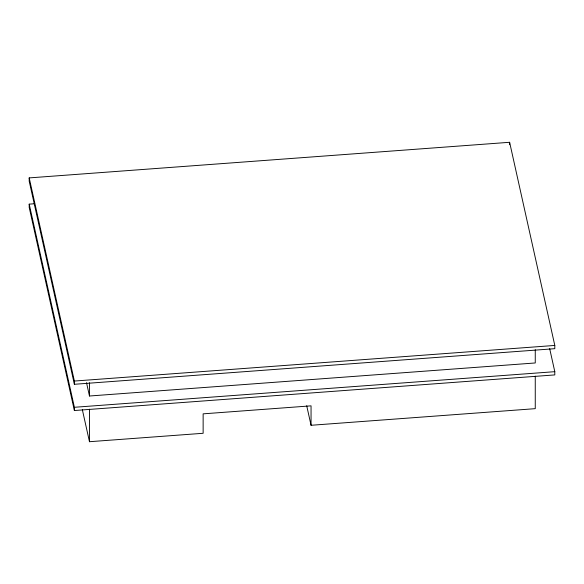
<?xml version="1.0" encoding="UTF-8"?>
<svg xmlns="http://www.w3.org/2000/svg" width="584" height="584" viewBox="0 0 584 584"><rect width="100%" height="100%" fill="white"/><g stroke="black" fill="none" stroke-linecap="round" stroke-linejoin="round"><path stroke-width="0.88" d="M29.2 177.901L509.62 142.292L554.8 345.436L554.8 348.677L74.38 384.287L29.2 181.142L29.2 177.901L74.38 381.053L74.38 384.287M549.668 348.611L554.8 371.679L554.8 374.913L74.38 410.53L29.2 207.386L29.2 204.144L34.66 203.736M74.38 381.053L554.8 345.436M86.505 382.673L89.469 396.01L535.258 362.963L535.258 349.692M29.2 204.144L74.38 407.289L554.8 371.679M82.359 409.742L89.469 441.708L203.137 433.284L203.137 413.844L311.053 405.844L311.053 425.283L535.258 408.661L535.258 376.14M306.709 405.749L311.053 425.283M509.62 142.292L509.62 144.722M89.469 382.739L89.469 396.01M89.469 409.187L89.469 441.708M74.38 407.289L74.38 410.53"/></g></svg>
